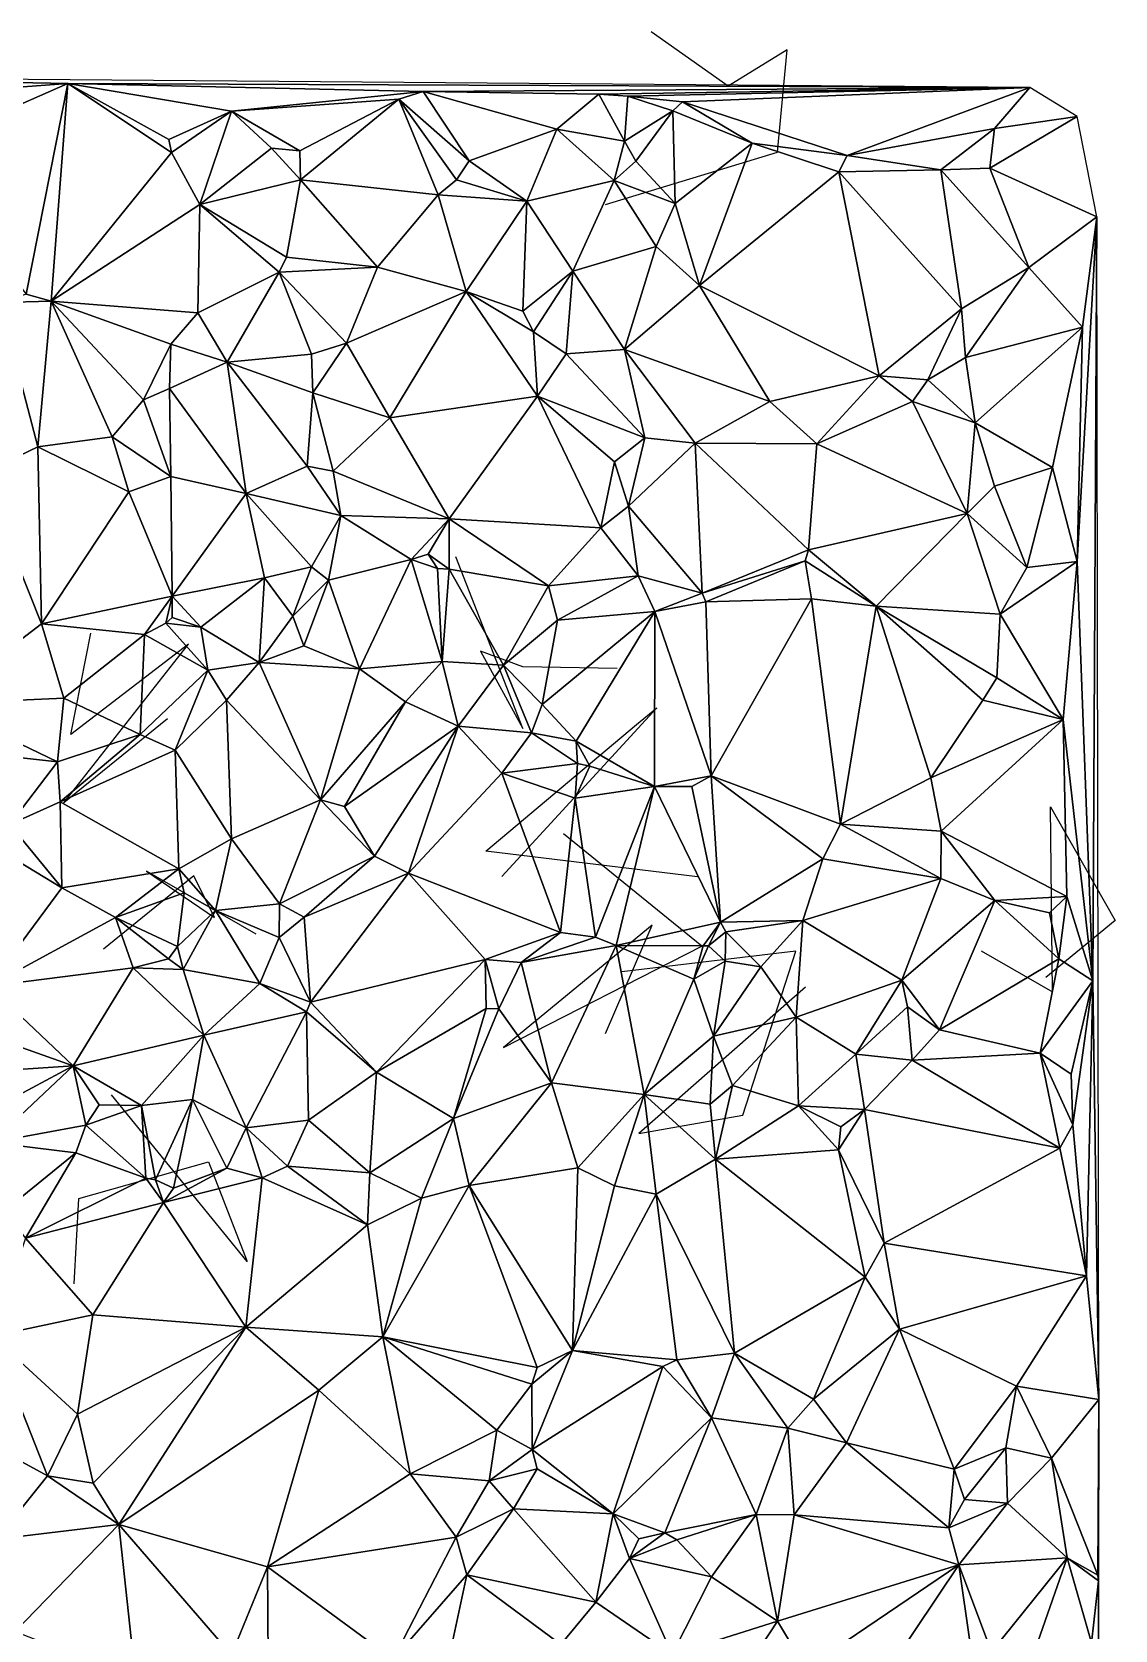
# Model space of a CAD drawing. Header units: metres. Extents: x -15 to 15.1, y -15.8 to 15.4.
# Drawn here: x 5.5 to 15.06, y 1.27 to 15.39 of the extents above; entities that cross this region are included whole.
import ezdxf

# ---------------------------------------------------------------- set-up
doc = ezdxf.new("R2010")
doc.units = ezdxf.units.M
doc.layers.add('CRACKS', color=1, linetype='Continuous')
doc.layers.add('STREET_MESH', color=7, linetype='Continuous')

msp = doc.modelspace()

# ---------------------------------------------------------------- linework, layer by layer
at = {"layer": 'CRACKS'}
for points in [[(10.564, 13.863, 0.1), (12.08, 14.325, 0.1), (12.165, 15.229, 0.1), (11.645, 14.908, 0.1), (10.967, 15.387, 0.1)], [(10.667, 9.764, 0.1), (9.832, 9.779, 0.1), (9.459, 9.918, 0.1), (9.834, 9.234, 0.1), (9.242, 10.75, 0.1)], [(6.696, 9.32, 0.1), (5.781, 8.579, 0.1), (6.881, 9.981, 0.1), (5.842, 9.182, 0.1), (6.019, 10.076, 0.1)], [(11.374, 7.924, 0.1), (9.506, 8.151, 0.1), (10.836, 9.27, 0.1), (11.015, 9.416, 0.1), (9.646, 7.927, 0.1)], [(13.879, 7.272, 0.1), (14.509, 6.91, 0.1), (14.491, 8.544, 0.1), (15.061, 7.538, 0.1), (14.45, 7.034, 0.1)], [(10.562, 6.54, 0.1), (10.974, 7.498, 0.1), (9.661, 6.417, 0.1), (11.412, 7.313, 0.1), (10.192, 8.303, 0.1)], [(7.478, 7.418, 0.1), (6.509, 7.974, 0.1), (7.112, 7.564, 0.1), (6.928, 7.932, 0.1), (6.13, 7.287, 0.1)], [(12.329, 6.95, 0.1), (10.857, 5.658, 0.1), (11.774, 5.819, 0.1), (12.243, 7.269, 0.1), (10.708, 7.086, 0.1)], [(5.873, 4.329, 0.1), (5.913, 5.082, 0.1), (7.058, 5.407, 0.1), (7.398, 4.526, 0.1), (6.2, 5.999, 0.1)]]:
    msp.add_polyline3d(points, dxfattribs=at)
at = {"layer": 'STREET_MESH'}
for points in [[(5.815, 14.931), (14.308, 14.898), (2.885, 14.989)], [(3.443, 14.755), (5.815, 14.931), (2.885, 14.989)], [(3.443, 14.755), (4.478, 14.343), (5.815, 14.931)], [(4.478, 14.343), (5.448, 13.072), (5.815, 14.931)], [(5.448, 13.072), (5.669, 13.008), (5.815, 14.931)], [(5.669, 13.008), (6.731, 14.321), (5.815, 14.931)], [(14.308, 14.898), (5.815, 14.931), (8.952, 14.861)], [(5.815, 14.931), (7.262, 14.688), (8.952, 14.861)], [(6.707, 14.436), (7.262, 14.688), (5.815, 14.931)], [(6.731, 14.321), (6.707, 14.436), (5.815, 14.931)], [(7.262, 14.688), (8.737, 14.793), (8.952, 14.861)], [(8.737, 14.793), (9.359, 14.249), (8.952, 14.861)], [(10.505, 14.837), (14.308, 14.898), (8.952, 14.861)], [(9.359, 14.249), (10.134, 14.529), (8.952, 14.861)], [(10.134, 14.529), (10.505, 14.837), (8.952, 14.861)], [(10.134, 14.529), (10.73, 14.423), (10.505, 14.837)], [(10.505, 14.837), (10.761, 14.819), (14.308, 14.898)], [(10.505, 14.837), (10.73, 14.423), (10.761, 14.819)], [(10.761, 14.819), (11.242, 14.77), (14.308, 14.898)], [(11.242, 14.77), (12.697, 14.297), (14.308, 14.898)], [(12.697, 14.297), (13.997, 14.534), (14.308, 14.898)], [(14.308, 14.898), (13.997, 14.534), (14.726, 14.641)], [(6.707, 14.436), (6.731, 14.321), (7.262, 14.688)], [(6.731, 14.321), (6.982, 13.864), (7.262, 14.688)], [(6.982, 13.864), (7.614, 14.362), (7.262, 14.688)], [(7.864, 14.336), (8.737, 14.793), (7.262, 14.688)], [(7.614, 14.362), (7.864, 14.336), (7.262, 14.688)], [(8.737, 14.793), (7.864, 14.336), (7.87, 14.081)], [(9.084, 13.949), (8.737, 14.793), (7.87, 14.081)], [(9.247, 14.08), (8.737, 14.793), (9.084, 13.949)], [(8.737, 14.793), (9.247, 14.08), (9.359, 14.249)], [(10.73, 14.423), (11.158, 14.689), (10.761, 14.819)], [(11.158, 14.689), (10.73, 14.423), (10.831, 14.247)], [(11.158, 14.689), (11.242, 14.77), (10.761, 14.819)], [(11.178, 13.872), (11.158, 14.689), (10.831, 14.247)], [(11.242, 14.77), (11.158, 14.689), (11.856, 14.406)], [(11.158, 14.689), (11.178, 13.872), (11.856, 14.406)], [(12.697, 14.297), (11.242, 14.77), (11.856, 14.406)], [(13.956, 14.184), (14.899, 13.755), (14.726, 14.641)], [(13.997, 14.534), (13.956, 14.184), (14.726, 14.641)], [(10.134, 14.529), (9.359, 14.249), (9.869, 13.894)], [(10.638, 14.076), (10.134, 14.529), (9.869, 13.894)], [(10.73, 14.423), (10.134, 14.529), (10.638, 14.076)], [(10.73, 14.423), (10.638, 14.076), (10.831, 14.247)], [(11.856, 14.406), (11.178, 13.872), (11.391, 13.149)], [(12.623, 14.151), (11.856, 14.406), (11.391, 13.149)], [(12.623, 14.151), (12.697, 14.297), (11.856, 14.406)], [(12.697, 14.297), (13.524, 14.168), (13.997, 14.534)], [(13.997, 14.534), (13.524, 14.168), (13.956, 14.184)], [(6.982, 13.864), (6.731, 14.321), (5.669, 13.008)], [(7.614, 14.362), (6.982, 13.864), (7.87, 14.081)], [(7.864, 14.336), (7.614, 14.362), (7.87, 14.081)], [(12.697, 14.297), (12.623, 14.151), (13.524, 14.168)], [(9.359, 14.249), (9.247, 14.08), (9.869, 13.894)], [(10.638, 14.076), (11.178, 13.872), (10.831, 14.247)], [(12.98, 12.349), (12.623, 14.151), (11.391, 13.149)], [(12.623, 14.151), (13.706, 12.943), (13.524, 14.168)], [(13.706, 12.943), (12.623, 14.151), (12.98, 12.349)], [(13.524, 14.168), (14.3, 13.308), (13.956, 14.184)], [(13.524, 14.168), (13.706, 12.943), (14.3, 13.308)], [(14.3, 13.308), (14.899, 13.755), (13.956, 14.184)], [(6.982, 13.864), (7.746, 13.397), (7.87, 14.081)], [(7.746, 13.397), (8.55, 13.309), (7.87, 14.081)], [(8.55, 13.309), (9.084, 13.949), (7.87, 14.081)], [(9.247, 14.08), (9.084, 13.949), (9.869, 13.894)], [(10.275, 13.274), (10.638, 14.076), (9.869, 13.894)], [(11.009, 13.491), (10.638, 14.076), (10.275, 13.274)], [(11.178, 13.872), (10.638, 14.076), (11.009, 13.491)], [(6.964, 12.907), (6.982, 13.864), (5.669, 13.008)], [(6.982, 13.864), (6.964, 12.907), (7.683, 13.266)], [(7.746, 13.397), (6.982, 13.864), (7.683, 13.266)], [(9.084, 13.949), (8.55, 13.309), (9.332, 13.094)], [(9.084, 13.949), (9.332, 13.094), (9.869, 13.894)], [(9.332, 13.094), (9.834, 12.921), (9.869, 13.894)], [(9.834, 12.921), (10.275, 13.274), (9.869, 13.894)], [(11.178, 13.872), (11.009, 13.491), (11.391, 13.149)], [(14.899, 13.755), (14.3, 13.308), (14.775, 12.78)], [(14.899, 13.755), (14.726, 10.711), (14.866, 7.006)], [(14.726, 10.711), (14.899, 13.755), (14.775, 12.78)], [(14.899, 13.755), (14.866, 7.006), (14.919, 3.308)], [(10.731, 12.583), (11.009, 13.491), (10.275, 13.274)], [(11.009, 13.491), (10.731, 12.583), (11.391, 13.149)], [(8.55, 13.309), (7.746, 13.397), (7.683, 13.266)], [(8.277, 12.638), (8.55, 13.309), (7.683, 13.266)], [(8.55, 13.309), (8.277, 12.638), (9.332, 13.094)], [(9.834, 12.921), (9.928, 12.739), (10.275, 13.274)], [(9.928, 12.739), (10.216, 12.545), (10.275, 13.274)], [(10.216, 12.545), (10.731, 12.583), (10.275, 13.274)], [(13.706, 12.943), (13.741, 12.513), (14.3, 13.308)], [(14.3, 13.308), (13.741, 12.513), (14.775, 12.78)], [(6.964, 12.907), (7.222, 12.471), (7.683, 13.266)], [(7.222, 12.471), (7.966, 12.541), (7.683, 13.266)], [(7.966, 12.541), (8.277, 12.638), (7.683, 13.266)], [(10.731, 12.583), (12.012, 12.124), (11.391, 13.149)], [(12.012, 12.124), (12.98, 12.349), (11.391, 13.149)], [(5.55, 11.724), (5.219, 12.998), (5.053, 11.483)], [(5.448, 13.072), (5.219, 12.998), (5.669, 13.008)], [(5.219, 12.998), (5.55, 11.724), (5.669, 13.008)], [(5.55, 11.724), (6.208, 11.812), (5.669, 13.008)], [(6.208, 11.812), (6.484, 12.137), (5.669, 13.008)], [(6.484, 12.137), (6.725, 12.629), (5.669, 13.008)], [(6.725, 12.629), (6.964, 12.907), (5.669, 13.008)], [(8.277, 12.638), (8.66, 11.98), (9.332, 13.094)], [(9.332, 13.094), (8.66, 11.98), (9.961, 12.17)], [(9.928, 12.739), (9.332, 13.094), (9.961, 12.17)], [(9.928, 12.739), (9.834, 12.921), (9.332, 13.094)], [(6.964, 12.907), (6.725, 12.629), (7.222, 12.471)], [(13.408, 12.314), (13.706, 12.943), (12.98, 12.349)], [(13.706, 12.943), (13.408, 12.314), (13.741, 12.513)], [(10.216, 12.545), (9.928, 12.739), (9.961, 12.17)], [(14.775, 12.78), (13.741, 12.513), (13.827, 11.934)], [(14.51, 11.54), (14.775, 12.78), (13.827, 11.934)], [(14.51, 11.54), (14.726, 10.711), (14.775, 12.78)], [(6.713, 12.237), (6.725, 12.629), (6.484, 12.137)], [(6.725, 12.629), (6.713, 12.237), (7.222, 12.471)], [(7.966, 12.541), (7.98, 12.199), (8.277, 12.638)], [(8.277, 12.638), (7.98, 12.199), (8.66, 11.98)], [(10.216, 12.545), (10.91, 11.803), (10.731, 12.583)], [(12.012, 12.124), (10.731, 12.583), (11.354, 11.754)], [(10.731, 12.583), (10.91, 11.803), (11.354, 11.754)], [(6.713, 12.237), (7.389, 11.311), (7.222, 12.471)], [(7.98, 12.199), (7.966, 12.541), (7.222, 12.471)], [(7.389, 11.311), (7.93, 11.551), (7.222, 12.471)], [(7.93, 11.551), (7.98, 12.199), (7.222, 12.471)], [(10.91, 11.803), (10.216, 12.545), (9.961, 12.17)], [(13.741, 12.513), (13.408, 12.314), (13.827, 11.934)], [(12.98, 12.349), (12.012, 12.124), (12.429, 11.748)], [(13.272, 12.124), (12.98, 12.349), (12.429, 11.748)], [(13.272, 12.124), (13.408, 12.314), (12.98, 12.349)], [(13.408, 12.314), (13.272, 12.124), (13.827, 11.934)], [(6.724, 11.462), (6.713, 12.237), (6.484, 12.137)], [(6.713, 12.237), (6.724, 11.462), (7.389, 11.311)], [(7.98, 12.199), (7.93, 11.551), (8.159, 11.507)], [(8.66, 11.98), (7.98, 12.199), (8.159, 11.507)], [(8.66, 11.98), (9.183, 11.087), (9.961, 12.17)], [(9.183, 11.087), (10.521, 11.008), (9.961, 12.17)], [(10.521, 11.008), (10.641, 11.589), (9.961, 12.17)], [(10.641, 11.589), (10.91, 11.803), (9.961, 12.17)], [(6.208, 11.812), (6.724, 11.462), (6.484, 12.137)], [(12.012, 12.124), (11.354, 11.754), (12.429, 11.748)], [(13.754, 11.134), (13.272, 12.124), (12.429, 11.748)], [(13.272, 12.124), (13.754, 11.134), (13.827, 11.934)], [(9.183, 11.087), (8.66, 11.98), (8.159, 11.507)], [(13.754, 11.134), (13.997, 11.374), (13.827, 11.934)], [(13.997, 11.374), (14.51, 11.54), (13.827, 11.934)], [(5.583, 10.159), (5.55, 11.724), (5.053, 11.483)], [(6.208, 11.812), (5.55, 11.724), (6.353, 11.326)], [(5.55, 11.724), (5.583, 10.159), (6.353, 11.326)], [(6.724, 11.462), (6.208, 11.812), (6.353, 11.326)], [(10.765, 11.198), (10.91, 11.803), (10.641, 11.589)], [(10.91, 11.803), (10.765, 11.198), (11.354, 11.754)], [(10.765, 11.198), (11.416, 10.431), (11.354, 11.754)], [(11.354, 11.754), (12.354, 10.814), (12.429, 11.748)], [(11.416, 10.431), (12.354, 10.814), (11.354, 11.754)], [(12.354, 10.814), (13.754, 11.134), (12.429, 11.748)], [(10.765, 11.198), (10.641, 11.589), (10.521, 11.008)], [(4.659, 9.452), (5.583, 10.159), (5.053, 11.483)], [(6.736, 10.404), (6.724, 11.462), (6.353, 11.326)], [(6.724, 11.462), (6.736, 10.404), (7.389, 11.311)], [(8.225, 11.117), (7.93, 11.551), (7.389, 11.311)], [(7.93, 11.551), (8.225, 11.117), (8.159, 11.507)], [(8.225, 11.117), (9.183, 11.087), (8.159, 11.507)], [(13.997, 11.374), (14.283, 10.656), (14.51, 11.54)], [(14.283, 10.656), (14.726, 10.711), (14.51, 11.54)], [(5.583, 10.159), (6.736, 10.404), (6.353, 11.326)], [(7.389, 11.311), (6.736, 10.404), (7.552, 10.567)], [(7.967, 10.664), (7.389, 11.311), (7.552, 10.567)], [(7.967, 10.664), (8.225, 11.117), (7.389, 11.311)], [(14.283, 10.656), (13.997, 11.374), (13.754, 11.134)], [(10.852, 10.584), (10.765, 11.198), (10.521, 11.008)], [(10.765, 11.198), (10.852, 10.584), (11.416, 10.431)], [(8.225, 11.117), (7.967, 10.664), (8.116, 10.545)], [(8.846, 10.728), (8.225, 11.117), (8.116, 10.545)], [(8.225, 11.117), (8.846, 10.728), (9.183, 11.087)], [(8.846, 10.728), (8.997, 10.776), (9.183, 11.087)], [(9.183, 11.087), (8.997, 10.776), (9.182, 10.643)], [(10.059, 10.495), (9.183, 11.087), (9.182, 10.643)], [(9.183, 11.087), (10.059, 10.495), (10.521, 11.008)], [(13.754, 11.134), (12.354, 10.814), (12.951, 10.314)], [(14.046, 10.244), (13.754, 11.134), (12.951, 10.314)], [(14.046, 10.244), (14.283, 10.656), (13.754, 11.134)], [(10.059, 10.495), (10.852, 10.584), (10.521, 11.008)], [(8.392, 9.761), (8.846, 10.728), (8.116, 10.545)], [(9.12, 9.827), (8.846, 10.728), (8.392, 9.761)], [(8.846, 10.728), (9.08, 10.649), (8.997, 10.776)], [(9.08, 10.649), (8.846, 10.728), (9.12, 9.827)], [(8.997, 10.776), (9.08, 10.649), (9.182, 10.643)], [(12.326, 10.717), (12.354, 10.814), (11.416, 10.431)], [(12.354, 10.814), (12.326, 10.717), (12.951, 10.314)], [(7.802, 10.227), (7.967, 10.664), (7.552, 10.567)], [(7.967, 10.664), (7.802, 10.227), (8.116, 10.545)], [(9.08, 10.649), (9.12, 9.827), (9.182, 10.643)], [(9.12, 9.827), (9.663, 9.794), (9.182, 10.643)], [(9.663, 9.794), (10.059, 10.495), (9.182, 10.643)], [(12.326, 10.717), (11.416, 10.431), (11.447, 10.354)], [(12.38, 10.379), (12.326, 10.717), (11.447, 10.354)], [(12.326, 10.717), (12.38, 10.379), (12.951, 10.314)], [(14.726, 10.711), (14.046, 10.244), (14.602, 9.313)], [(14.283, 10.656), (14.046, 10.244), (14.726, 10.711)], [(14.866, 7.006), (14.726, 10.711), (14.602, 9.313)], [(6.736, 10.404), (6.989, 10.131), (7.552, 10.567)], [(6.989, 10.131), (7.506, 9.819), (7.552, 10.567)], [(7.506, 9.819), (7.802, 10.227), (7.552, 10.567)], [(8.116, 10.545), (7.802, 10.227), (7.899, 9.966)], [(8.392, 9.761), (8.116, 10.545), (7.899, 9.966)], [(10.139, 10.192), (10.059, 10.495), (9.663, 9.794)], [(10.059, 10.495), (10.139, 10.192), (10.852, 10.584)], [(10.852, 10.584), (10.139, 10.192), (10.998, 10.268)], [(10.852, 10.584), (10.998, 10.268), (11.416, 10.431)], [(6.493, 10.065), (6.736, 10.404), (5.583, 10.159)], [(6.682, 10.165), (6.736, 10.404), (6.493, 10.065)], [(6.682, 10.165), (6.736, 10.216), (6.736, 10.404)], [(6.736, 10.216), (6.989, 10.131), (6.736, 10.404)], [(11.416, 10.431), (10.998, 10.268), (11.447, 10.354)], [(10.998, 10.268), (11.494, 8.816), (11.447, 10.354)], [(11.494, 8.816), (12.38, 10.379), (11.447, 10.354)], [(11.494, 8.816), (12.636, 8.389), (12.38, 10.379)], [(12.38, 10.379), (12.636, 8.389), (12.951, 10.314)], [(12.636, 8.389), (13.435, 8.8), (12.951, 10.314)], [(13.435, 8.8), (13.895, 9.485), (12.951, 10.314)], [(13.895, 9.485), (14.016, 9.683), (12.951, 10.314)], [(14.016, 9.683), (14.046, 10.244), (12.951, 10.314)], [(7.053, 9.75), (6.682, 10.165), (6.493, 10.065)], [(6.736, 10.216), (6.682, 10.165), (6.989, 10.131)], [(6.989, 10.131), (6.682, 10.165), (7.053, 9.75)], [(7.802, 10.227), (7.506, 9.819), (7.899, 9.966)], [(10.003, 9.447), (10.139, 10.192), (9.663, 9.794)], [(10.003, 9.447), (10.305, 9.123), (10.998, 10.268)], [(10.139, 10.192), (10.003, 9.447), (10.998, 10.268)], [(10.998, 10.268), (10.305, 9.123), (10.995, 8.723)], [(11.494, 8.816), (10.998, 10.268), (10.995, 8.723)], [(14.046, 10.244), (14.016, 9.683), (14.602, 9.313)], [(5.78, 9.504), (5.583, 10.159), (4.659, 9.452)], [(6.493, 10.065), (5.583, 10.159), (5.78, 9.504)], [(6.455, 9.183), (6.493, 10.065), (5.78, 9.504)], [(6.455, 9.183), (7.053, 9.75), (6.493, 10.065)], [(6.989, 10.131), (7.053, 9.75), (7.506, 9.819)], [(7.506, 9.819), (8.392, 9.761), (7.899, 9.966)], [(6.763, 9.043), (7.053, 9.75), (6.455, 9.183)], [(7.053, 9.75), (6.763, 9.043), (7.216, 9.485)], [(7.506, 9.819), (7.053, 9.75), (7.216, 9.485)], [(8.046, 8.605), (7.506, 9.819), (7.216, 9.485)], [(8.046, 8.605), (8.392, 9.761), (7.506, 9.819)], [(8.392, 9.761), (8.046, 8.605), (8.797, 9.47)], [(9.12, 9.827), (8.392, 9.761), (8.797, 9.47)], [(9.262, 9.254), (9.12, 9.827), (8.797, 9.47)], [(9.12, 9.827), (9.262, 9.254), (9.663, 9.794)], [(9.663, 9.794), (9.262, 9.254), (9.91, 9.197)], [(10.003, 9.447), (9.663, 9.794), (9.91, 9.197)], [(14.016, 9.683), (13.895, 9.485), (14.602, 9.313)], [(5.725, 8.94), (5.78, 9.504), (4.659, 9.452)], [(5.725, 8.94), (6.455, 9.183), (5.78, 9.504)], [(6.763, 9.043), (7.26, 8.261), (7.216, 9.485)], [(7.26, 8.261), (8.046, 8.605), (7.216, 9.485)], [(8.046, 8.605), (8.257, 8.546), (8.797, 9.47)], [(8.257, 8.546), (9.262, 9.254), (8.797, 9.47)], [(13.895, 9.485), (13.435, 8.8), (14.602, 9.313)], [(4.552, 9.07), (5.725, 8.94), (4.659, 9.452)], [(10.305, 9.123), (10.003, 9.447), (9.91, 9.197)], [(5.747, 8.586), (6.455, 9.183), (5.725, 8.94)], [(6.763, 9.043), (6.455, 9.183), (5.747, 8.586)], [(9.262, 9.254), (8.257, 8.546), (8.524, 8.108)], [(8.824, 7.957), (9.262, 9.254), (8.524, 8.108)], [(9.262, 9.254), (8.824, 7.957), (9.647, 8.84)], [(9.262, 9.254), (9.647, 8.84), (9.91, 9.197)], [(9.647, 8.84), (10.315, 8.926), (9.91, 9.197)], [(10.315, 8.926), (10.305, 9.123), (9.91, 9.197)], [(13.435, 8.8), (13.525, 8.327), (14.602, 9.313)], [(13.525, 8.327), (14.634, 7.752), (14.602, 9.313)], [(14.634, 7.752), (14.866, 7.006), (14.602, 9.313)], [(4.552, 9.07), (5.305, 8.386), (5.725, 8.94)], [(6.797, 7.996), (6.763, 9.043), (5.747, 8.586)], [(6.763, 9.043), (6.797, 7.996), (7.26, 8.261)], [(10.305, 9.123), (10.424, 8.903), (10.995, 8.723)], [(10.315, 8.926), (10.424, 8.903), (10.305, 9.123)], [(5.305, 8.386), (5.747, 8.586), (5.725, 8.94)], [(10.315, 8.926), (9.647, 8.84), (10.295, 8.62)], [(10.424, 8.903), (10.315, 8.926), (10.295, 8.62)], [(10.424, 8.903), (10.295, 8.62), (10.995, 8.723)], [(8.824, 7.957), (10.164, 7.432), (9.647, 8.84)], [(9.647, 8.84), (10.164, 7.432), (10.295, 8.62)], [(11.326, 8.721), (11.494, 8.816), (10.995, 8.723)], [(11.326, 8.721), (11.578, 7.523), (11.494, 8.816)], [(12.636, 8.389), (11.494, 8.816), (12.482, 8.085)], [(11.494, 8.816), (11.578, 7.523), (12.482, 8.085)], [(12.636, 8.389), (13.525, 8.327), (13.435, 8.8)], [(10.295, 8.62), (10.164, 7.432), (10.474, 7.393)], [(10.295, 8.62), (10.474, 7.393), (10.995, 8.723)], [(10.474, 7.393), (10.658, 7.319), (10.995, 8.723)], [(10.658, 7.319), (11.578, 7.523), (10.995, 8.723)], [(11.578, 7.523), (11.326, 8.721), (10.995, 8.723)], [(5.747, 8.586), (5.305, 8.386), (5.762, 7.828)], [(6.797, 7.996), (5.747, 8.586), (5.762, 7.828)], [(7.685, 7.685), (8.046, 8.605), (7.26, 8.261)], [(8.046, 8.605), (7.685, 7.685), (8.524, 8.108)], [(8.257, 8.546), (8.046, 8.605), (8.524, 8.108)], [(5.305, 8.386), (5.064, 8.25), (5.762, 7.828)], [(13.524, 7.911), (12.636, 8.389), (12.482, 8.085)], [(12.636, 8.389), (13.524, 7.911), (13.525, 8.327)], [(5.064, 8.25), (5.117, 6.96), (5.762, 7.828)], [(7.26, 8.261), (6.797, 7.996), (7.121, 7.627)], [(7.685, 7.685), (7.26, 8.261), (7.121, 7.627)], [(13.525, 8.327), (13.524, 7.911), (13.999, 7.716)], [(14.634, 7.752), (13.525, 8.327), (13.999, 7.716)], [(8.524, 8.108), (7.685, 7.685), (7.902, 7.569)], [(8.824, 7.957), (8.524, 8.108), (7.902, 7.569)], [(11.578, 7.523), (12.306, 7.538), (12.482, 8.085)], [(12.306, 7.538), (13.524, 7.911), (12.482, 8.085)], [(6.238, 7.564), (6.797, 7.996), (5.762, 7.828)], [(6.842, 7.784), (6.797, 7.996), (6.238, 7.564)], [(6.797, 7.996), (6.842, 7.784), (7.121, 7.627)], [(8.824, 7.957), (7.902, 7.569), (7.957, 6.818)], [(8.824, 7.957), (7.957, 6.818), (9.501, 7.193)], [(10.164, 7.432), (8.824, 7.957), (9.501, 7.193)], [(13.524, 7.911), (12.306, 7.538), (13.178, 7.011)], [(13.524, 7.911), (13.178, 7.011), (13.999, 7.716)], [(5.117, 6.96), (6.238, 7.564), (5.762, 7.828)], [(6.784, 7.31), (6.842, 7.784), (6.238, 7.564)], [(6.842, 7.784), (6.784, 7.31), (7.121, 7.627)], [(6.784, 7.31), (6.833, 7.106), (7.121, 7.627)], [(6.833, 7.106), (7.512, 6.983), (7.121, 7.627)], [(7.685, 7.685), (7.121, 7.627), (7.681, 7.39)], [(7.121, 7.627), (7.512, 6.983), (7.681, 7.39)], [(7.685, 7.685), (7.681, 7.39), (7.902, 7.569)], [(13.178, 7.011), (13.51, 6.572), (13.999, 7.716)], [(13.51, 6.572), (14.565, 7.199), (13.999, 7.716)], [(14.483, 7.606), (14.634, 7.752), (13.999, 7.716)], [(14.565, 7.199), (14.483, 7.606), (13.999, 7.716)], [(14.483, 7.606), (14.565, 7.199), (14.634, 7.752)], [(14.634, 7.752), (14.565, 7.199), (14.866, 7.006)], [(6.238, 7.564), (5.117, 6.96), (6.392, 7.121)], [(6.704, 7.199), (6.238, 7.564), (6.392, 7.121)], [(6.704, 7.199), (6.784, 7.31), (6.238, 7.564)], [(7.902, 7.569), (7.681, 7.39), (7.957, 6.818)], [(11.578, 7.523), (10.658, 7.319), (11.424, 7.314)], [(11.471, 7.315), (11.578, 7.523), (11.424, 7.314)], [(11.625, 7.44), (11.578, 7.523), (11.471, 7.315)], [(11.578, 7.523), (11.625, 7.44), (12.306, 7.538)], [(11.625, 7.44), (11.935, 7.13), (12.306, 7.538)], [(11.935, 7.13), (12.245, 6.684), (12.306, 7.538)], [(12.306, 7.538), (12.245, 6.684), (13.178, 7.011)], [(7.681, 7.39), (7.512, 6.983), (7.957, 6.818)], [(9.817, 7.169), (10.164, 7.432), (9.501, 7.193)], [(10.164, 7.432), (9.817, 7.169), (10.474, 7.393)], [(9.817, 7.169), (10.658, 7.319), (10.474, 7.393)], [(11.618, 7.179), (11.625, 7.44), (11.471, 7.315)], [(11.618, 7.179), (11.935, 7.13), (11.625, 7.44)], [(6.833, 7.106), (6.704, 7.199), (6.392, 7.121)], [(6.784, 7.31), (6.704, 7.199), (6.833, 7.106)], [(10.658, 7.319), (9.817, 7.169), (10.086, 6.106)], [(10.905, 6.002), (10.658, 7.319), (10.086, 6.106)], [(10.658, 7.319), (11.342, 7.021), (11.424, 7.314)], [(10.905, 6.002), (11.342, 7.021), (10.658, 7.319)], [(11.342, 7.021), (11.471, 7.315), (11.424, 7.314)], [(11.342, 7.021), (11.618, 7.179), (11.471, 7.315)], [(13.51, 6.572), (14.401, 6.368), (14.565, 7.199)], [(14.565, 7.199), (14.401, 6.368), (14.866, 7.006)], [(6.392, 7.121), (5.117, 6.96), (5.864, 6.255)], [(7.016, 6.525), (6.392, 7.121), (5.864, 6.255)], [(6.833, 7.106), (6.392, 7.121), (7.016, 6.525)], [(7.512, 6.983), (6.833, 7.106), (7.016, 6.525)], [(7.957, 6.818), (8.542, 6.2), (9.501, 7.193)], [(8.542, 6.2), (9.509, 6.763), (9.501, 7.193)], [(9.509, 6.763), (9.621, 6.758), (9.501, 7.193)], [(9.621, 6.758), (9.817, 7.169), (9.501, 7.193)], [(9.817, 7.169), (9.621, 6.758), (10.086, 6.106)], [(11.515, 6.518), (11.618, 7.179), (11.342, 7.021)], [(11.618, 7.179), (11.515, 6.518), (11.935, 7.13)], [(11.935, 7.13), (11.515, 6.518), (12.245, 6.684)], [(5.117, 6.96), (4.874, 6.606), (5.864, 6.255)], [(7.922, 6.732), (7.512, 6.983), (7.016, 6.525)], [(7.512, 6.983), (7.922, 6.732), (7.957, 6.818)], [(11.515, 6.518), (11.342, 7.021), (10.905, 6.002)], [(12.245, 6.684), (12.772, 6.357), (13.178, 7.011)], [(12.772, 6.357), (13.229, 6.775), (13.178, 7.011)], [(13.229, 6.775), (13.51, 6.572), (13.178, 7.011)], [(14.401, 6.368), (14.674, 6.183), (14.866, 7.006)], [(14.674, 6.183), (14.687, 5.735), (14.866, 7.006)], [(14.687, 5.735), (14.81, 4.401), (14.866, 7.006)], [(14.866, 7.006), (14.81, 4.401), (14.919, 3.308)], [(7.922, 6.732), (8.542, 6.2), (7.957, 6.818)], [(13.229, 6.775), (12.772, 6.357), (13.271, 6.304)], [(13.51, 6.572), (13.229, 6.775), (13.271, 6.304)], [(7.39, 5.708), (7.922, 6.732), (7.016, 6.525)], [(7.922, 6.732), (7.39, 5.708), (7.941, 5.776)], [(8.542, 6.2), (7.922, 6.732), (7.941, 5.776)], [(9.22, 5.791), (9.509, 6.763), (8.542, 6.2)], [(9.22, 5.791), (9.621, 6.758), (9.509, 6.763)], [(9.621, 6.758), (9.22, 5.791), (10.086, 6.106)], [(12.245, 6.684), (11.515, 6.518), (11.683, 6.081)], [(12.266, 5.901), (12.245, 6.684), (11.683, 6.081)], [(12.266, 5.901), (12.772, 6.357), (12.245, 6.684)], [(4.874, 6.606), (4.753, 6.182), (5.864, 6.255)], [(6.466, 5.905), (7.016, 6.525), (5.864, 6.255)], [(6.466, 5.905), (6.916, 5.957), (7.016, 6.525)], [(6.916, 5.957), (7.39, 5.708), (7.016, 6.525)], [(11.515, 6.518), (10.905, 6.002), (11.487, 5.917)], [(11.683, 6.081), (11.515, 6.518), (11.487, 5.917)], [(14.401, 6.368), (13.51, 6.572), (13.271, 6.304)], [(12.772, 6.357), (12.266, 5.901), (12.849, 5.87)], [(12.772, 6.357), (12.849, 5.87), (13.271, 6.304)], [(14.575, 5.529), (14.401, 6.368), (13.271, 6.304)], [(14.687, 5.735), (14.401, 6.368), (14.575, 5.529)], [(14.687, 5.735), (14.674, 6.183), (14.401, 6.368)], [(4.753, 6.182), (4.894, 5.738), (5.864, 6.255)], [(4.894, 5.738), (5.141, 5.577), (5.864, 6.255)], [(5.141, 5.577), (5.976, 5.732), (5.864, 6.255)], [(5.976, 5.732), (6.092, 5.91), (5.864, 6.255)], [(6.092, 5.91), (6.466, 5.905), (5.864, 6.255)], [(12.849, 5.87), (14.575, 5.529), (13.271, 6.304)], [(8.482, 5.31), (8.542, 6.2), (7.941, 5.776)], [(8.482, 5.31), (9.22, 5.791), (8.542, 6.2)], [(10.086, 6.106), (9.22, 5.791), (9.358, 5.197)], [(10.319, 5.355), (10.086, 6.106), (9.358, 5.197)], [(10.319, 5.355), (10.905, 6.002), (10.086, 6.106)], [(11.533, 5.43), (11.683, 6.081), (11.487, 5.917)], [(11.533, 5.43), (12.266, 5.901), (11.683, 6.081)], [(6.466, 5.905), (6.59, 5.247), (6.916, 5.957)], [(6.916, 5.957), (6.59, 5.247), (6.749, 5.176)], [(7.22, 5.352), (6.916, 5.957), (6.749, 5.176)], [(7.39, 5.708), (6.916, 5.957), (7.22, 5.352)], [(10.905, 6.002), (10.319, 5.355), (10.641, 5.196)], [(11.011, 5.121), (10.905, 6.002), (10.641, 5.196)], [(10.905, 6.002), (11.533, 5.43), (11.487, 5.917)], [(11.533, 5.43), (10.905, 6.002), (11.011, 5.121)], [(5.976, 5.732), (6.466, 5.905), (6.092, 5.91)], [(6.504, 5.264), (6.466, 5.905), (5.976, 5.732)], [(6.59, 5.247), (6.466, 5.905), (6.504, 5.264)], [(9.22, 5.791), (8.482, 5.31), (8.938, 5.087)], [(9.22, 5.791), (8.938, 5.087), (9.358, 5.197)], [(12.266, 5.901), (11.533, 5.43), (12.62, 5.512)], [(12.266, 5.901), (12.64, 5.715), (12.849, 5.87)], [(12.64, 5.715), (12.266, 5.901), (12.62, 5.512)], [(12.849, 5.87), (12.62, 5.512), (13.023, 4.688)], [(12.849, 5.87), (12.64, 5.715), (12.62, 5.512)], [(14.575, 5.529), (12.849, 5.87), (13.023, 4.688)], [(5.976, 5.732), (5.141, 5.577), (5.887, 5.487)], [(6.504, 5.264), (5.976, 5.732), (5.887, 5.487)], [(7.39, 5.708), (7.22, 5.352), (7.533, 5.266)], [(7.39, 5.708), (7.755, 5.368), (7.941, 5.776)], [(7.39, 5.708), (7.533, 5.266), (7.755, 5.368)], [(7.755, 5.368), (8.482, 5.31), (7.941, 5.776)], [(14.687, 5.735), (14.575, 5.529), (14.81, 4.401)], [(5.887, 5.487), (5.141, 5.577), (5.255, 4.971)], [(11.533, 5.43), (12.856, 4.389), (12.62, 5.512)], [(12.62, 5.512), (12.856, 4.389), (13.023, 4.688)], [(14.81, 4.401), (14.575, 5.529), (13.023, 4.688)], [(5.443, 4.733), (5.887, 5.487), (5.255, 4.971)], [(5.443, 4.733), (6.504, 5.264), (5.887, 5.487)], [(7.533, 5.266), (8.462, 4.85), (7.755, 5.368)], [(8.462, 4.85), (8.482, 5.31), (7.755, 5.368)], [(11.533, 5.43), (11.011, 5.121), (11.702, 3.716)], [(12.856, 4.389), (11.533, 5.43), (11.702, 3.716)], [(5.443, 4.733), (6.661, 5.048), (6.504, 5.264)], [(6.661, 5.048), (6.59, 5.247), (6.504, 5.264)], [(6.59, 5.247), (6.661, 5.048), (6.749, 5.176)], [(6.661, 5.048), (7.22, 5.352), (6.749, 5.176)], [(7.22, 5.352), (6.661, 5.048), (7.533, 5.266)], [(7.533, 5.266), (6.661, 5.048), (7.386, 3.946)], [(8.462, 4.85), (7.533, 5.266), (7.386, 3.946)], [(8.938, 5.087), (8.482, 5.31), (8.462, 4.85)], [(10.271, 3.742), (10.319, 5.355), (9.358, 5.197)], [(10.319, 5.355), (10.271, 3.742), (10.641, 5.196)], [(8.598, 3.862), (8.938, 5.087), (8.462, 4.85)], [(9.358, 5.197), (8.598, 3.862), (9.959, 3.591)], [(8.938, 5.087), (8.598, 3.862), (9.358, 5.197)], [(10.271, 3.742), (9.358, 5.197), (9.959, 3.591)], [(10.271, 3.742), (11.011, 5.121), (10.641, 5.196)], [(11.011, 5.121), (10.271, 3.742), (11.192, 3.659)], [(11.702, 3.716), (11.011, 5.121), (11.192, 3.659)], [(6.661, 5.048), (5.443, 4.733), (6.037, 4.057)], [(6.661, 5.048), (6.037, 4.057), (7.386, 3.946)], [(8.598, 3.862), (8.462, 4.85), (7.386, 3.946)], [(5.443, 4.733), (5.147, 3.867), (6.037, 4.057)], [(12.856, 4.389), (13.158, 3.928), (13.023, 4.688)], [(13.158, 3.928), (14.81, 4.401), (13.023, 4.688)], [(12.856, 4.389), (11.702, 3.716), (12.398, 3.312)], [(13.158, 3.928), (12.856, 4.389), (12.398, 3.312)], [(14.81, 4.401), (13.158, 3.928), (14.191, 3.427)], [(14.81, 4.401), (14.191, 3.427), (14.919, 3.308)], [(6.037, 4.057), (5.147, 3.867), (5.901, 3.179)], [(6.037, 4.057), (5.901, 3.179), (7.386, 3.946)], [(5.147, 3.867), (3.857, 3.605), (5.636, 2.634)], [(5.901, 3.179), (5.147, 3.867), (5.636, 2.634)], [(5.901, 3.179), (6.04, 2.569), (7.386, 3.946)], [(6.04, 2.569), (6.267, 2.203), (7.386, 3.946)], [(6.267, 2.203), (8.032, 3.389), (7.386, 3.946)], [(8.032, 3.389), (8.598, 3.862), (7.386, 3.946)], [(8.598, 3.862), (8.032, 3.389), (8.839, 2.652)], [(9.603, 3.037), (8.598, 3.862), (8.839, 2.652)], [(8.598, 3.862), (9.911, 3.444), (9.959, 3.591)], [(9.603, 3.037), (9.911, 3.444), (8.598, 3.862)], [(12.691, 2.924), (13.158, 3.928), (12.398, 3.312)], [(13.158, 3.928), (12.691, 2.924), (13.641, 2.693)], [(13.158, 3.928), (13.641, 2.693), (14.191, 3.427)], [(9.911, 3.444), (10.271, 3.742), (9.959, 3.591)], [(9.911, 3.444), (9.914, 2.865), (10.271, 3.742)], [(10.271, 3.742), (9.914, 2.865), (11.068, 3.6)], [(10.271, 3.742), (11.068, 3.6), (11.192, 3.659)], [(11.498, 3.146), (11.702, 3.716), (11.192, 3.659)], [(11.498, 3.146), (12.173, 3.056), (11.702, 3.716)], [(11.702, 3.716), (12.173, 3.056), (12.398, 3.312)], [(3.857, 3.605), (5.186, 2.074), (5.636, 2.634)], [(11.068, 3.6), (9.914, 2.865), (10.631, 2.299)], [(11.498, 3.146), (11.068, 3.6), (10.631, 2.299)], [(11.068, 3.6), (11.498, 3.146), (11.192, 3.659)], [(8.032, 3.389), (6.267, 2.203), (7.58, 1.83)], [(8.839, 2.652), (8.032, 3.389), (7.58, 1.83)], [(9.914, 2.865), (9.911, 3.444), (9.603, 3.037)], [(13.641, 2.693), (14.096, 2.882), (14.191, 3.427)], [(14.096, 2.882), (14.5, 2.79), (14.191, 3.427)], [(14.191, 3.427), (14.5, 2.79), (14.919, 3.308)], [(12.173, 3.056), (12.691, 2.924), (12.398, 3.312)], [(14.5, 2.79), (14.908, 1.756), (14.919, 3.308)], [(14.908, 1.756), (14.916, 1.707), (14.919, 3.308)], [(14.916, 1.707), (14.914, -0.493), (14.919, 3.308)], [(6.04, 2.569), (5.901, 3.179), (5.636, 2.634)], [(11.087, 2.129), (11.498, 3.146), (10.631, 2.299)], [(11.498, 3.146), (11.087, 2.129), (11.893, 2.291)], [(12.173, 3.056), (11.498, 3.146), (11.893, 2.291)], [(9.537, 2.589), (9.603, 3.037), (8.839, 2.652)], [(9.914, 2.865), (9.603, 3.037), (9.537, 2.589)], [(12.227, 2.288), (12.173, 3.056), (11.893, 2.291)], [(12.173, 3.056), (12.227, 2.288), (12.691, 2.924)], [(9.914, 2.865), (9.537, 2.589), (9.958, 2.697)], [(10.631, 2.299), (9.914, 2.865), (9.958, 2.697)], [(12.691, 2.924), (12.227, 2.288), (13.595, 2.175)], [(13.641, 2.693), (12.691, 2.924), (13.595, 2.175)], [(13.733, 2.426), (14.096, 2.882), (13.641, 2.693)], [(14.112, 2.393), (14.096, 2.882), (13.733, 2.426)], [(14.096, 2.882), (14.112, 2.393), (14.5, 2.79)], [(9.537, 2.589), (9.749, 2.342), (9.958, 2.697)], [(9.749, 2.342), (10.631, 2.299), (9.958, 2.697)], [(13.733, 2.426), (13.641, 2.693), (13.595, 2.175)], [(14.5, 2.79), (14.112, 2.393), (14.639, 1.909)], [(14.908, 1.756), (14.5, 2.79), (14.639, 1.909)], [(5.186, 2.074), (6.267, 2.203), (5.636, 2.634)], [(6.267, 2.203), (6.04, 2.569), (5.636, 2.634)], [(9.245, 2.091), (8.839, 2.652), (7.58, 1.83)], [(9.245, 2.091), (9.537, 2.589), (8.839, 2.652)], [(9.749, 2.342), (9.537, 2.589), (9.245, 2.091)], [(14.112, 2.393), (13.733, 2.426), (13.595, 2.175)], [(9.749, 2.342), (9.245, 2.091), (9.339, 1.76)], [(10.477, 1.518), (9.749, 2.342), (9.339, 1.76)], [(9.749, 2.342), (10.477, 1.518), (10.631, 2.299)], [(10.631, 2.299), (10.477, 1.518), (10.774, 1.904)], [(10.857, 2.077), (10.631, 2.299), (10.774, 1.904)], [(10.857, 2.077), (11.087, 2.129), (10.631, 2.299)], [(11.087, 2.129), (11.193, 2.067), (11.893, 2.291)], [(11.193, 2.067), (11.497, 1.743), (11.893, 2.291)], [(11.893, 2.291), (11.497, 1.743), (12.082, 1.349)], [(12.227, 2.288), (11.893, 2.291), (12.082, 1.349)], [(13.682, 1.849), (12.227, 2.288), (12.082, 1.349)], [(12.227, 2.288), (13.682, 1.849), (13.595, 2.175)], [(13.682, 1.849), (14.112, 2.393), (13.595, 2.175)], [(14.112, 2.393), (13.682, 1.849), (14.639, 1.909)], [(5.186, 2.074), (5.351, 1.259), (6.267, 2.203)], [(5.351, 1.259), (6.414, 0.843), (6.267, 2.203)], [(6.267, 2.203), (7.262, 1.054), (7.58, 1.83)], [(6.414, 0.843), (7.262, 1.054), (6.267, 2.203)], [(11.087, 2.129), (10.857, 2.077), (10.774, 1.904)], [(11.193, 2.067), (11.087, 2.129), (10.774, 1.904)], [(8.687, 1.013), (9.245, 2.091), (7.58, 1.83)], [(9.245, 2.091), (8.687, 1.013), (9.339, 1.76)], [(11.497, 1.743), (11.193, 2.067), (10.774, 1.904)], [(10.477, 1.518), (11.151, 1.056), (10.774, 1.904)], [(11.151, 1.056), (11.497, 1.743), (10.774, 1.904)], [(12.331, 0.933), (13.682, 1.849), (12.082, 1.349)], [(13.682, 1.849), (12.331, 0.933), (12.898, 0.678)], [(13.782, 1.151), (13.682, 1.849), (12.898, 0.678)], [(13.682, 1.849), (13.971, 1.078), (14.639, 1.909)], [(13.971, 1.078), (13.682, 1.849), (13.782, 1.151)], [(13.971, 1.078), (14.316, 0.983), (14.639, 1.909)], [(14.316, 0.983), (14.854, 1.158), (14.639, 1.909)], [(14.916, 1.707), (14.908, 1.756), (14.639, 1.909)], [(14.854, 1.158), (14.916, 1.707), (14.639, 1.909)], [(7.262, 1.054), (7.587, 0.593), (7.58, 1.83)], [(7.587, 0.593), (8.687, 1.013), (7.58, 1.83)], [(8.687, 1.013), (9.119, 0.729), (9.339, 1.76)], [(9.119, 0.729), (10.169, 1.144), (9.339, 1.76)], [(10.169, 1.144), (10.477, 1.518), (9.339, 1.76)], [(11.497, 1.743), (11.151, 1.056), (12.082, 1.349)], [(14.916, 1.707), (14.854, 1.158), (14.914, -0.493)], [(11.151, 1.056), (10.477, 1.518), (10.169, 1.144)], [(11.151, 1.056), (11.443, 0.377), (12.082, 1.349)], [(11.443, 0.377), (12.331, 0.933), (12.082, 1.349)]]:
    msp.add_3dface(points, dxfattribs=at)

doc.saveas('drawing.dxf')
